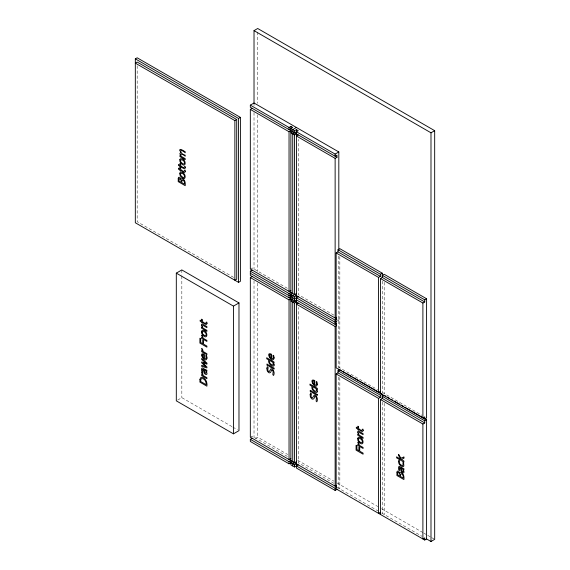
<?xml version="1.0" encoding="UTF-8"?>
<svg xmlns="http://www.w3.org/2000/svg" width="570" height="570" viewBox="0 0 570 570"><rect width="100%" height="100%" fill="white"/><g stroke="black" fill="none" stroke-linecap="round" stroke-linejoin="round"><path stroke-width="0.43" stroke-dasharray="2.85 2.14" d="M250.33 269.033L252.175 267.971L287.85 288.57M177.69 400.047L181.837 397.653L232.125 426.688M337.34 320.974L338.815 320.119L337.276 319.236M250.33 437.197L252.175 436.136L287.85 456.734M255.495 438.473L257.704 437.197L287.715 454.525M333.935 315.174L298.26 294.576L298.26 139.365M233.65 277.405L137.171 221.702L137.171 65.6M337.996 366.824L377.611 389.695M382.342 392.431L421.964 415.302M297.718 460.296L333.878 481.18M336.956 482.954L377.739 506.495M381.587 508.718L423.132 532.708M423.902 533.149L426.98 534.931M427.749 535.372L430.827 537.154M431.597 537.596L434.675 539.37M333.935 483.339L298.26 462.74L298.26 307.529M232.888 427.13L237.455 429.766M337.119 487.307L377.896 510.848M381.743 513.071L421.964 536.292M384.187 282.293L384.187 393.492M384.187 403.282L384.187 514.482M382.242 281.167L382.242 392.367M382.242 402.156L382.242 513.356M339.841 256.692L339.841 367.885M339.841 377.675L339.841 488.875M338.815 256.058L338.815 367.28M338.815 377.069L338.815 488.283M257.704 32.062L257.704 103.291M257.704 114.869L257.704 271.584M257.704 283.155L257.704 437.197M254.02 103.64L254.02 105.671M254.02 112.547L254.02 269.382M254.02 280.832L254.02 437.546M181.837 269.938L181.837 275.253M181.837 276.144L181.837 397.653"/><path stroke-width="0.85" d="M298.26 464.871L294.576 467.001L290.885 464.871L290.885 294.576L294.576 296.706L296.414 295.645M292.731 465.932L292.731 463.809L296.414 461.679M294.576 300.96L294.576 296.706M337.34 489.138L335.132 490.414L296.414 468.063L296.414 297.775L335.132 320.119L336.357 319.414M135.325 58.86L137.171 57.798L240.405 117.399L240.405 281.302L238.559 282.364L135.325 222.763L135.325 58.86L238.559 118.46L240.405 117.399M254.02 103.64L254.02 30.63L257.704 28.5L434.675 130.673L434.675 539.37L430.991 541.5L426.374 538.835M338.815 151.962L335.132 154.085L335.132 156.216L336.97 155.154L336.97 157.284L250.33 107.26L250.33 105.129L254.02 102.999L338.815 151.962L338.815 249.831M336.214 318.623L250.33 269.033L250.33 109.39L252.175 108.321M234.869 120.591L236.714 119.529L236.714 279.172L234.869 280.24L234.869 120.591L135.325 63.12L137.171 62.052L236.714 119.529M289.04 127.48L290.885 126.419L292.731 127.48L289.04 129.611L289.04 127.48L250.33 105.129M250.33 109.39L289.04 131.741L290.885 130.673M296.414 127.48L292.731 129.611L292.731 131.741L290.885 132.803L294.576 134.933L296.414 133.864M290.885 128.542L294.576 130.673L296.414 129.611L298.26 130.673L292.731 133.864L292.731 293.514L289.04 295.645L250.33 273.294M298.26 134.933L296.414 135.995L335.132 158.346L336.97 157.284M176.308 273.13L181.837 269.938L238.98 302.927L238.98 430.649L233.451 433.841L176.308 400.845L176.308 273.13L233.451 306.118L238.98 302.927M254.02 30.63L430.991 132.803L434.675 130.673M336.214 325.007L250.33 275.424L250.33 271.163L252.175 270.102M336.214 486.78L250.33 437.197L250.33 277.547L252.175 276.486M337.996 249.753L380.397 274.227L380.397 276.357L337.996 251.876L337.996 249.753L339.841 248.684L382.242 273.165L382.242 277.611M336.15 252.945L378.551 277.419L378.551 392.367L380.397 391.305L380.397 393.435L336.15 367.885L336.15 252.945L337.996 251.876M290.885 290.322L289.04 291.384L289.04 131.741M298.26 296.706L294.576 298.837L290.885 296.706L289.04 297.775L289.04 293.514L290.885 292.453M296.414 293.514L292.731 295.645L292.731 299.898L290.885 300.967L294.576 303.09L296.414 302.029M250.33 277.547L289.04 299.898L290.885 298.837M296.414 129.611L296.414 299.898L292.731 302.029L292.731 461.679L294.576 462.74L294.576 303.09M298.26 303.09L296.414 304.159L335.132 326.51L336.357 325.798M380.397 274.227L382.242 273.165M378.551 277.419L380.397 276.357M382.342 275.353L384.187 274.291L426.588 298.766L426.588 417.974L424.743 419.036L380.503 393.492L380.503 278.545L382.342 277.483L424.743 301.965L424.743 299.834L382.342 275.353L382.342 277.483M336.357 317.283L335.132 317.996L335.132 158.346M336.606 321.402L335.132 322.25L296.414 299.898M336.357 323.667L335.132 324.38L335.132 320.119M424.743 299.834L426.588 298.766M380.503 278.545L422.897 303.026L424.743 301.965M337.996 370.735L380.397 395.217L380.397 397.347L337.996 372.866L337.996 370.735L339.841 369.674L341.38 370.564M336.15 373.927L378.551 398.409L378.551 513.356L380.397 512.288L380.397 514.418L336.15 488.875L336.15 373.927L337.996 372.866M292.731 461.679L289.04 463.809L250.33 441.458L250.33 439.328L252.175 438.266M380.397 395.217L382.242 394.148L382.242 398.601M378.551 398.409L380.397 397.347M382.342 396.342L424.743 420.817L424.743 422.947L382.342 398.473L382.342 396.342L384.187 395.274L385.733 396.164M404.999 407.293L426.588 419.755L426.588 538.956L424.743 540.025L380.503 514.482L380.503 399.534L382.342 398.473M290.885 458.487L289.04 459.548L289.04 299.898M289.04 463.809L289.04 461.679L290.885 460.617M290.885 462.747L294.576 464.871L296.414 463.809M424.743 420.817L426.588 419.755M380.503 399.534L422.897 424.016L424.743 422.947M336.357 485.448L335.132 486.153L335.132 326.51M296.414 465.932L335.132 488.283L336.357 487.578M296.414 131.741L335.132 154.085M292.731 131.741L294.576 132.803L294.576 130.673M250.33 271.163L289.04 293.514M342.926 371.455L345.235 372.787M346.781 373.678L352.174 376.791M353.714 377.682L359.114 380.796M360.653 381.686L382.242 394.148M387.272 397.055L389.588 398.394M391.127 399.285L392.666 400.176M394.212 401.059L399.606 404.18M401.145 405.07L403.46 406.403M250.33 439.328L289.04 461.679M430.991 132.803L430.991 541.5M424.743 419.036L424.743 416.905L422.897 417.974L422.897 303.026M424.743 540.025L424.743 537.895L422.897 538.956L422.897 424.016M338.815 369.061L338.815 370.835M335.132 488.283L335.132 490.414M294.576 134.933L294.576 294.576M294.576 464.871L294.576 467.001M290.885 126.419L290.885 296.706M238.559 118.46L238.559 282.364M233.451 306.118L233.451 433.841M202.564 336.001L203.169 338.252L206.903 340.411L206.903 341.43L201.645 338.395L201.645 337.369L202.428 337.825L201.673 335.189L202.564 336.001M202.564 349.296L203.169 351.555L206.903 353.706L206.903 354.732L201.645 351.69L201.645 350.671L202.428 351.12L201.673 348.491L202.564 349.296M202.564 373.286L203.169 375.537L206.903 377.689L206.903 378.715L201.645 375.673L201.645 374.654L202.428 375.103L201.673 372.474L202.564 373.286M358.744 443.04L359.349 445.291L363.09 447.443L363.09 448.469L357.825 445.434L357.825 444.408L358.608 444.864L357.853 442.227L358.744 443.04M179.023 179.115L178.994 181.018L181.053 182.201C181.816 181.118 180.07 177.163 179.023 179.115M397.725 472.993L397.696 474.896L399.748 476.078C400.518 474.995 398.772 471.041 397.725 472.993M199.935 379.292L199.892 382.135L206.903 386.182C207.601 382.449 205.335 376.948 200.968 377.319L199.935 379.292M200.718 380.048L200.697 381.522L206.105 384.643C206.54 381.85 204.58 378.295 201.502 378.494L200.718 380.048M178.253 178.218L178.203 181.63L185.214 185.685C185.507 183.191 185.15 178.98 181.937 178.695L181.559 178.959C181.025 180.198 180.27 176.344 178.716 177.284L178.253 178.218M181.859 180.59L181.83 182.649L184.416 184.146C185.229 182.778 183.198 178.353 181.859 180.59M396.948 472.095L396.898 475.508L403.909 479.555C404.208 477.069 403.845 472.858 400.639 472.573L400.254 472.829C399.72 474.076 398.964 470.222 397.418 471.155L396.948 472.095M400.56 474.468L400.525 476.527L403.118 478.023C403.93 476.655 401.9 472.231 400.56 474.468M266.903 368.17L267.017 369.98A3.156 1.824 60 0 0 267.757 371.611C269.061 374.041 271.377 372.652 271.249 370.279L271.477 370.108C275.21 370.55 271.291 374.953 273.593 375.473C274.904 373.165 273.835 369.089 270.914 368.804L269.183 371.683C265.983 370.849 269.617 367.208 267.323 366.667L266.903 368.17M310.173 394.497L310.287 396.314A3.156 1.824 60 0 0 311.028 397.945C312.332 400.368 314.647 398.986 314.519 396.613L314.747 396.435C318.48 396.884 314.562 401.28 316.863 401.807C318.174 399.492 317.105 395.423 314.184 395.138L312.453 398.01C309.254 397.183 312.887 393.535 310.593 392.994L310.173 394.497M202.336 369.559L202.656 372.174L201.759 371.661L201.602 370.757L201.602 368.662L202.158 367.921L206.903 370.293L206.903 371.305L206.347 370.984L207.024 373.713A2.252 1.304 60 0 1 206.589 374.405L206.347 374.483A2.544 1.468 60 0 1 205.378 374.241C202.941 373.977 204.331 367.693 202.336 369.559M399.342 467.934L399.663 470.556L398.765 470.036L398.608 469.139L398.608 467.037L399.164 466.296L403.909 468.668L403.909 469.687L403.353 469.359L404.023 472.088A2.252 1.304 60 0 1 403.589 472.779L403.346 472.858A2.544 1.468 60 0 1 402.384 472.623C399.948 472.352 401.337 466.075 399.342 467.934M398.558 461.237C398.288 463.795 400.418 466.417 402.976 466.652A2.879 1.66 60 0 0 403.859 465.939L403.617 462.854C401.643 460.795 404.771 467.393 401.287 465.077C398.216 464.279 400.617 460.866 398.936 460.154L398.558 461.237M185.314 167.651C185.122 170.416 181.609 167.031 180.69 166.754L180.69 167.445L179.956 167.017L179.956 166.326L178.439 165.457L178.439 164.431L179.956 165.307L179.956 163.426L180.69 163.847L180.69 165.727C185.792 170.081 183.305 165.763 185.165 166.433L185.314 167.651M185.314 171.378C185.122 174.142 181.609 170.758 180.69 170.48L180.69 171.164L179.956 170.743L179.956 170.052L178.439 169.183L178.439 168.157L179.956 169.034L179.956 167.153L180.69 167.573L180.69 169.454C185.799 173.921 183.333 169.311 185.165 170.159L185.314 171.378M207.01 323.382C206.817 326.147 203.305 322.762 202.379 322.485L202.379 323.176L201.645 322.748L201.645 322.057L200.134 321.188L200.134 320.169L201.645 321.038L201.645 319.157L202.379 319.585L202.379 321.466C207.494 325.926 205.022 321.323 206.86 322.164L207.01 323.382M207.031 358.024C205.563 364.992 197.37 350.999 204.366 354.298L204.366 358.509C207.908 360.618 204.509 353.656 206.582 355.694L207.031 358.024M274.134 357.924C272.674 364.893 264.473 350.899 271.477 354.198L271.477 358.409C275.018 360.525 271.612 353.557 273.693 355.594L274.134 357.924M317.405 384.258C315.937 391.227 307.743 377.233 314.747 380.532L314.747 384.743C318.288 386.852 314.882 379.884 316.963 381.928L317.405 384.258M363.19 430.421C362.997 433.186 359.485 429.801 358.559 429.524L358.559 430.215L357.825 429.787L357.825 429.096L356.314 428.227L356.314 427.201L357.825 428.077L357.825 426.196L358.559 426.617L358.559 428.498C363.674 432.965 361.202 428.355 363.04 429.203L363.19 430.421M202.257 355.195L202.642 357.012L203.69 358.117L203.69 354.903L202.635 354.64L202.257 355.195M269.361 355.096L269.752 356.913L270.8 358.017L270.8 354.804L269.745 354.54L269.361 355.096M312.631 381.43L313.023 383.247L314.063 384.351L314.063 381.138L313.008 380.874L312.631 381.43M179.835 150.045L180.719 152.788L179.864 153.373L180.54 155.938L179.956 155.603L179.956 156.622L185.214 159.657L185.214 158.638L181.288 156.372C178.873 152.561 183.804 154.477 185.214 156.216L185.214 155.19C180.013 154.47 178.595 146.861 185.214 152.767L185.214 151.741L181.253 149.49L180.255 149.39L179.835 150.045M201.531 324.978L202.229 327.65L201.645 327.315L201.645 328.334L206.903 331.37L206.903 330.351L202.977 328.085L202.521 327.023A2.138 1.233 60 0 1 202.364 325.805L203.234 325.541L206.903 327.622L206.903 326.596L203.034 324.394L202.008 324.28L201.531 324.978M357.711 432.017L358.409 434.689L357.825 434.347L357.825 435.373L363.09 438.408L363.09 437.389L359.157 435.117L358.701 434.062A2.138 1.233 60 0 1 358.551 432.844L359.413 432.58L363.09 434.661L363.09 433.635L359.214 431.433L358.195 431.312L357.711 432.017M179.849 159.735L179.849 160.904A2.964 1.71 60 0 0 180.54 162.685C186.547 170.166 186.882 158.154 180.533 158.745A2.936 1.696 60 0 0 179.856 159.735M179.849 173.23L179.849 174.399A2.964 1.71 60 0 0 180.54 176.18C186.547 183.661 186.882 171.648 180.533 172.24A2.936 1.696 60 0 0 179.856 173.23M201.545 331.448L201.545 332.616A2.964 1.71 60 0 0 202.229 334.398C208.242 341.872 208.577 329.866 202.229 330.458A2.936 1.696 60 0 0 201.545 331.448M357.725 438.487L357.725 439.655A2.964 1.71 60 0 0 358.409 441.436C364.422 448.911 364.757 436.905 358.409 437.496A2.936 1.696 60 0 0 357.725 438.487M180.605 160.377L180.605 161.132A1.696 0.976 60 0 0 181.068 162.258C185.678 167.466 185.542 159.614 181.068 159.799A1.681 0.969 60 0 0 180.605 160.377M180.605 173.871L180.605 174.627A1.696 0.976 60 0 0 181.068 175.752C185.678 180.961 185.542 173.109 181.068 173.294A1.681 0.969 60 0 0 180.605 173.871M202.293 332.089L202.293 332.844A1.696 0.976 60 0 0 202.763 333.97C207.373 339.179 207.238 331.327 202.763 331.512A1.681 0.969 60 0 0 202.293 332.089M358.473 439.128L358.473 439.883A1.696 0.976 60 0 0 358.943 441.002C363.553 446.217 363.418 438.366 358.943 438.551A1.681 0.969 60 0 0 358.473 439.128M273.315 364.166L273.286 364.501A1.368 0.791 60 0 1 272.823 364.985C270.836 364.772 268.634 362.584 269.703 360.504L272.731 362.256L273.315 364.166M316.585 390.5L316.557 390.835A1.368 0.791 60 0 1 316.094 391.312C314.106 391.106 311.904 388.911 312.966 386.838L316.001 388.583L316.585 390.5M274.156 364.893L274.113 365.341A2.387 1.375 60 0 1 273.458 366.118C271.163 366.154 269.147 364.066 268.655 361.914A3.377 1.952 60 0 1 268.962 360.076L266.689 358.765L266.689 357.739L274.013 361.971L274.013 362.99L273.479 362.684L274.156 364.893M317.426 391.227L317.383 391.676A2.387 1.375 60 0 1 316.728 392.452C314.433 392.481 312.417 390.4 311.925 388.241A3.377 1.952 60 0 1 312.232 386.41L309.959 385.099L309.959 384.073L317.283 388.305L317.283 389.324L316.742 389.018L317.426 391.227M206.24 372.531L205.72 373.314L204.701 372.531L204.153 369.716L205.613 370.557L206.24 372.531M403.239 470.905L402.726 471.689L401.707 470.905L401.159 468.091L402.62 468.939L403.239 470.905M403.909 457.062L400.853 458.123L398.651 454.361L398.651 455.63L400.874 459.32L396.585 456.841L396.585 457.867L403.909 462.092L403.909 461.073L401.373 459.206L403.909 458.401L403.909 457.062M206.903 363.981L202.849 363.118L206.903 366.938L206.903 367.878L201.645 366.396L201.645 365.327L205.72 366.61L201.645 362.819L201.645 361.971L205.72 362.848L201.645 359.485L201.645 358.459L206.903 363.033L206.903 363.981M267.871 364.529L266.952 364.002L266.952 365.163L267.871 365.698L267.871 364.529M274.013 368.149L268.755 365.114L268.755 366.132L274.013 369.168L274.013 368.149M311.142 390.863L310.222 390.336L310.222 391.497L311.142 392.025L311.142 390.863M317.283 394.483L312.025 391.44L312.025 392.466L317.283 395.502L317.283 394.483M200.726 338.744L199.892 338.267L199.892 343.104L206.903 347.159L206.903 346.083L203.533 344.13L203.533 340.518L202.699 340.041L202.699 343.653L200.726 342.513L200.726 338.744M356.906 445.776L356.079 445.298L356.079 450.143L363.09 454.19L363.09 453.114L359.713 451.169L359.713 447.557L358.879 447.08L358.879 450.692L356.906 449.545L356.906 445.776"/></g></svg>
